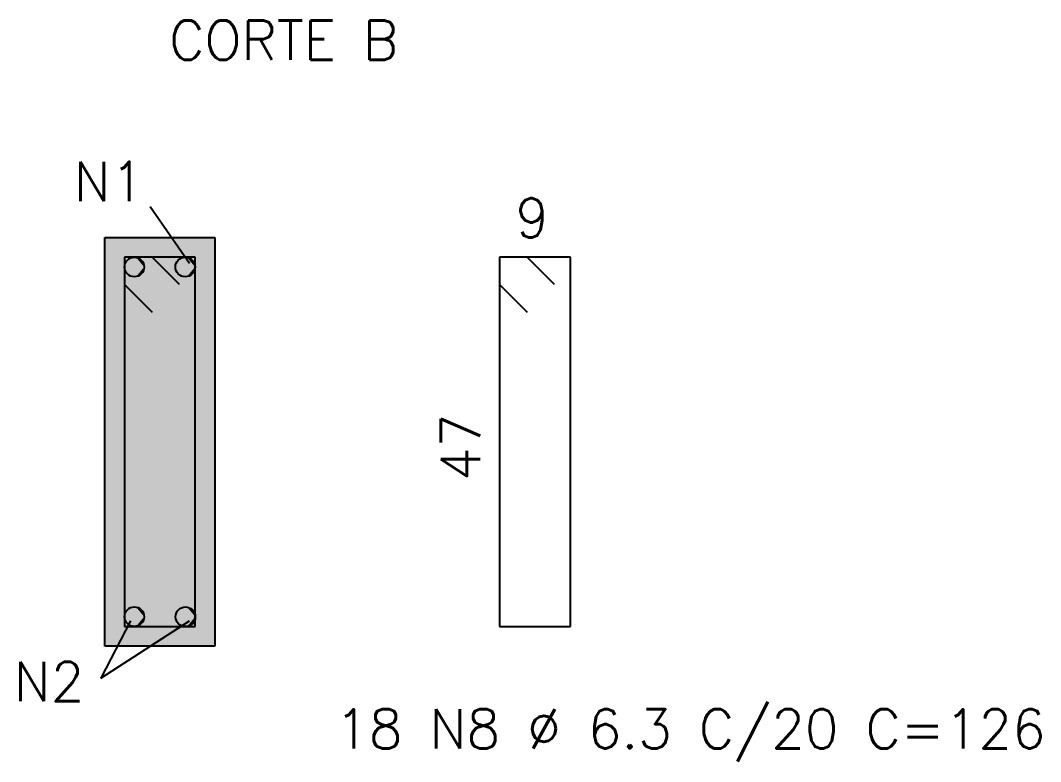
# Model space of a CAD drawing. Extents: x -1.9 to 86, y -1.6 to 61.
# Drawn here: x 26.07 to 31.26, y 22.57 to 26.35 of the extents above; entities that cross this region are included whole.
import ezdxf

# ---------------------------------------------------------------- set-up
doc = ezdxf.new("R2010")
doc.units = 0
doc.header["$MEASUREMENT"] = 0
for name, color, linetype in [('PENA_01', 1, 'CONTINUOUS'), ('PENA_03', 3, 'CONTINUOUS'), ('PENA_05', 5, 'CONTINUOUS'), ('PENA_10', 253, 'CONTINUOUS')]:
    doc.layers.add(name, color=color, linetype=linetype)
doc.styles.get("Standard").update_dxf_attribs({"font": 'ROMANS.SHX'})

msp = doc.modelspace()

# ---------------------------------------------------------------- linework, layer by layer
at = {"layer": 'PENA_01', "linetype": 'Continuous'}
for p, q in [((26.4989, 25.2409), (27.0589, 25.2409)), ((26.4989, 23.1609), (26.4989, 25.2409)), ((27.0589, 25.2409), (27.0589, 23.1609)), ((26.6989, 23.1609), (26.4989, 23.1609)), ((27.0589, 23.1609), (26.6989, 23.1609))]:
    msp.add_line(p, q, dxfattribs=at)
at = {"layer": 'PENA_03', "linetype": 'Continuous'}
for p, q in [((26.7286, 25.3986), (26.9289, 25.1109)), ((26.6289, 23.2909), (26.4778, 22.9985)), ((26.4778, 22.9985), (26.9289, 23.2909))]:
    msp.add_line(p, q, dxfattribs=at)
for centre in [(26.6489, 25.0905), (26.908, 25.0909), (26.6489, 23.3111), (26.9089, 23.3109)]:
    msp.add_circle(centre, 0.05, dxfattribs=at)
for points in [[(26.958, 25.0909), (26.9167, 25.1402), (26.883, 25.1342)], [(26.958, 25.0909), (26.9463, 25.1231), (26.9167, 25.1402)], [(26.6989, 25.0905), (26.6239, 25.1338), (26.6019, 25.1076)], [(26.6989, 25.0905), (26.6019, 25.1076), (26.6019, 25.0734)], [(26.6989, 25.0905), (26.6019, 25.0734), (26.6239, 25.0472)], [(26.6989, 25.0905), (26.6576, 25.1398), (26.6239, 25.1338)], [(26.6989, 25.0905), (26.6239, 25.0472), (26.6576, 25.0413)], [(26.6989, 25.0905), (26.6872, 25.1227), (26.6576, 25.1398)], [(26.6989, 25.0905), (26.6576, 25.0413), (26.6872, 25.0584)], [(26.6989, 25.0905), (26.6872, 25.0584), (26.6989, 25.0905)], [(26.958, 25.0909), (26.883, 25.1342), (26.861, 25.108)], [(26.958, 25.0909), (26.861, 25.108), (26.861, 25.0738)], [(26.958, 25.0909), (26.861, 25.0738), (26.883, 25.0476)], [(26.958, 25.0909), (26.883, 25.0476), (26.9167, 25.0417)], [(26.958, 25.0909), (26.9167, 25.0417), (26.9463, 25.0588)], [(26.958, 25.0909), (26.9463, 25.0588), (26.958, 25.0909)], [(26.6989, 23.3111), (26.6239, 23.3544), (26.6019, 23.3282)], [(26.6989, 23.3111), (26.6019, 23.3282), (26.6019, 23.294)], [(26.6989, 23.3111), (26.6576, 23.3603), (26.6239, 23.3544)], [(26.6989, 23.3111), (26.6872, 23.3432), (26.6576, 23.3603)], [(26.9589, 23.3109), (26.8839, 23.3542), (26.8619, 23.328)], [(26.9589, 23.3109), (26.8619, 23.328), (26.8619, 23.2938)], [(26.9589, 23.3109), (26.9176, 23.3601), (26.8839, 23.3542)], [(26.9589, 23.3109), (26.9472, 23.343), (26.9176, 23.3601)], [(26.6989, 23.3111), (26.6019, 23.294), (26.6239, 23.2678)], [(26.6989, 23.3111), (26.6239, 23.2678), (26.6576, 23.2618)], [(26.6989, 23.3111), (26.6576, 23.2618), (26.6872, 23.2789)], [(26.6989, 23.3111), (26.6872, 23.2789), (26.6989, 23.3111)], [(26.9589, 23.3109), (26.8619, 23.2938), (26.8839, 23.2676)], [(26.9589, 23.3109), (26.8839, 23.2676), (26.9176, 23.2616)], [(26.9589, 23.3109), (26.9176, 23.2616), (26.9472, 23.2787)], [(26.9589, 23.3109), (26.9472, 23.2787), (26.9589, 23.3109)]]:
    msp.add_solid(points, dxfattribs=at)
at = {"layer": 'PENA_05', "linetype": 'Continuous'}
for p, q in [((26.7389, 25.1409), (26.5989, 25.1409)), ((26.5989, 25.1409), (26.5989, 23.2609)), ((26.9589, 25.1409), (26.5989, 25.1409)), ((26.5989, 25.1409), (26.5989, 25.0009)), ((26.8789, 25.0009), (26.7389, 25.1409)), ((26.9589, 23.2609), (26.9589, 25.1409)), ((28.6488, 25.1409), (28.5088, 25.1409)), ((28.5088, 25.1409), (28.5088, 23.2609)), ((28.8688, 25.1409), (28.5088, 25.1409)), ((28.5088, 25.1409), (28.5088, 25.0009)), ((28.7888, 25.0009), (28.6488, 25.1409)), ((28.8688, 23.2609), (28.8688, 25.1409)), ((26.5989, 25.0009), (26.7389, 24.8609)), ((28.5088, 25.0009), (28.6488, 24.8609)), ((26.5989, 23.2609), (26.9589, 23.2609)), ((28.5088, 23.2609), (28.8688, 23.2609))]:
    msp.add_line(p, q, dxfattribs=at)
at = {"layer": 'PENA_10', "linetype": 'Continuous'}
for points in [[(26.4989, 25.2409), (27.0589, 25.2409), (27.0589, 23.1609)], [(26.4989, 25.2409), (27.0589, 23.1609), (26.4989, 23.1609)], [(26.4989, 25.2409), (26.4989, 23.1609), (26.4989, 25.2409)]]:
    msp.add_solid(points, dxfattribs=at)

# ---------------------------------------------------------------- texts
at = {"layer": 'PENA_03', "linetype": 'Continuous'}
for s, p in [('CORTE B', (26.8261, 26.1456)), ('N1', (26.3398, 25.4263)), ('9', (28.5888, 25.2409)), ('N2', (26.0345, 22.8811)), ('18 N8 %%c 6.3 C/20 C=126', (27.6716, 22.6405))]:
    msp.add_text(s, height=0.2, dxfattribs=at).set_placement(p)
msp.add_text('47', height=0.2, rotation=90, dxfattribs=at).set_placement((28.4088, 24.0009))

doc.saveas('drawing.dxf')
